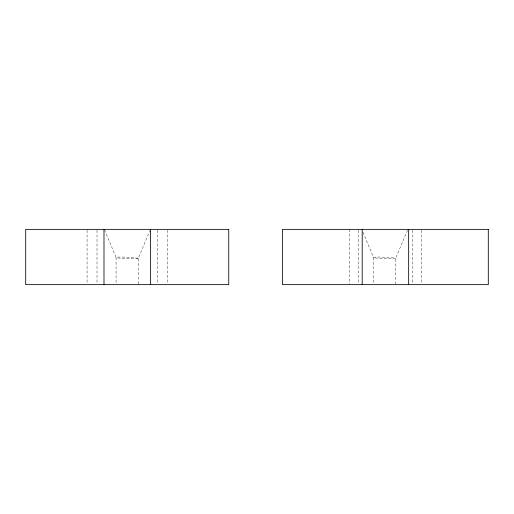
<?xml version="1.0" encoding="UTF-8"?>
<svg xmlns="http://www.w3.org/2000/svg" width="514" height="514" viewBox="0 0 514 514"><rect width="100%" height="100%" fill="white"/><g stroke="black" fill="none" stroke-linecap="round" stroke-linejoin="round"><path stroke-width="0.39" stroke-dasharray="2.57 1.93" d="M138.182 283.85L138.182 258.497L149.786 230.812M407.512 230.086L395.607 258.497L395.607 283.85M138.182 258.497L123.533 258.497A11.122 0.732 2.8 0 1 116.068 257.456L104.67 230.099M362.942 232.27L373.492 257.43A11.038 0.726 2.7 0 1 384.549 257.218L384.768 257.238A11.109 0.758 2.7 0 1 395.594 258.497L380.951 258.497A11.122 0.732 2.8 0 1 373.492 257.456M138.176 258.497A11.109 0.758 2.7 0 0 127.35 257.231L127.125 257.225A11.038 0.726 2.7 0 0 116.068 257.43L116.068 257.456M421.217 230.156L421.217 283.844M412.575 230.156L412.575 283.844M373.492 257.43L373.492 283.844M358.284 230.156L358.284 283.844M349.649 229.36L349.649 283.844M167.371 230.156L167.371 283.844M157.425 230.156L157.425 283.844M116.068 257.43L116.068 283.844M97.017 230.156L97.017 283.844M87.072 230.156L87.072 283.844"/><path stroke-width="0.77" d="M408.662 229.36L408.662 284.64M362.203 229.36L362.203 284.64M150.454 229.36L150.454 284.64M103.989 229.36L103.989 284.64M228.743 229.36L25.7 229.36L25.7 284.64L228.743 284.64L228.743 229.36M488.3 229.36L282.565 229.36L282.565 284.64L488.3 284.64L488.3 229.36"/></g></svg>
